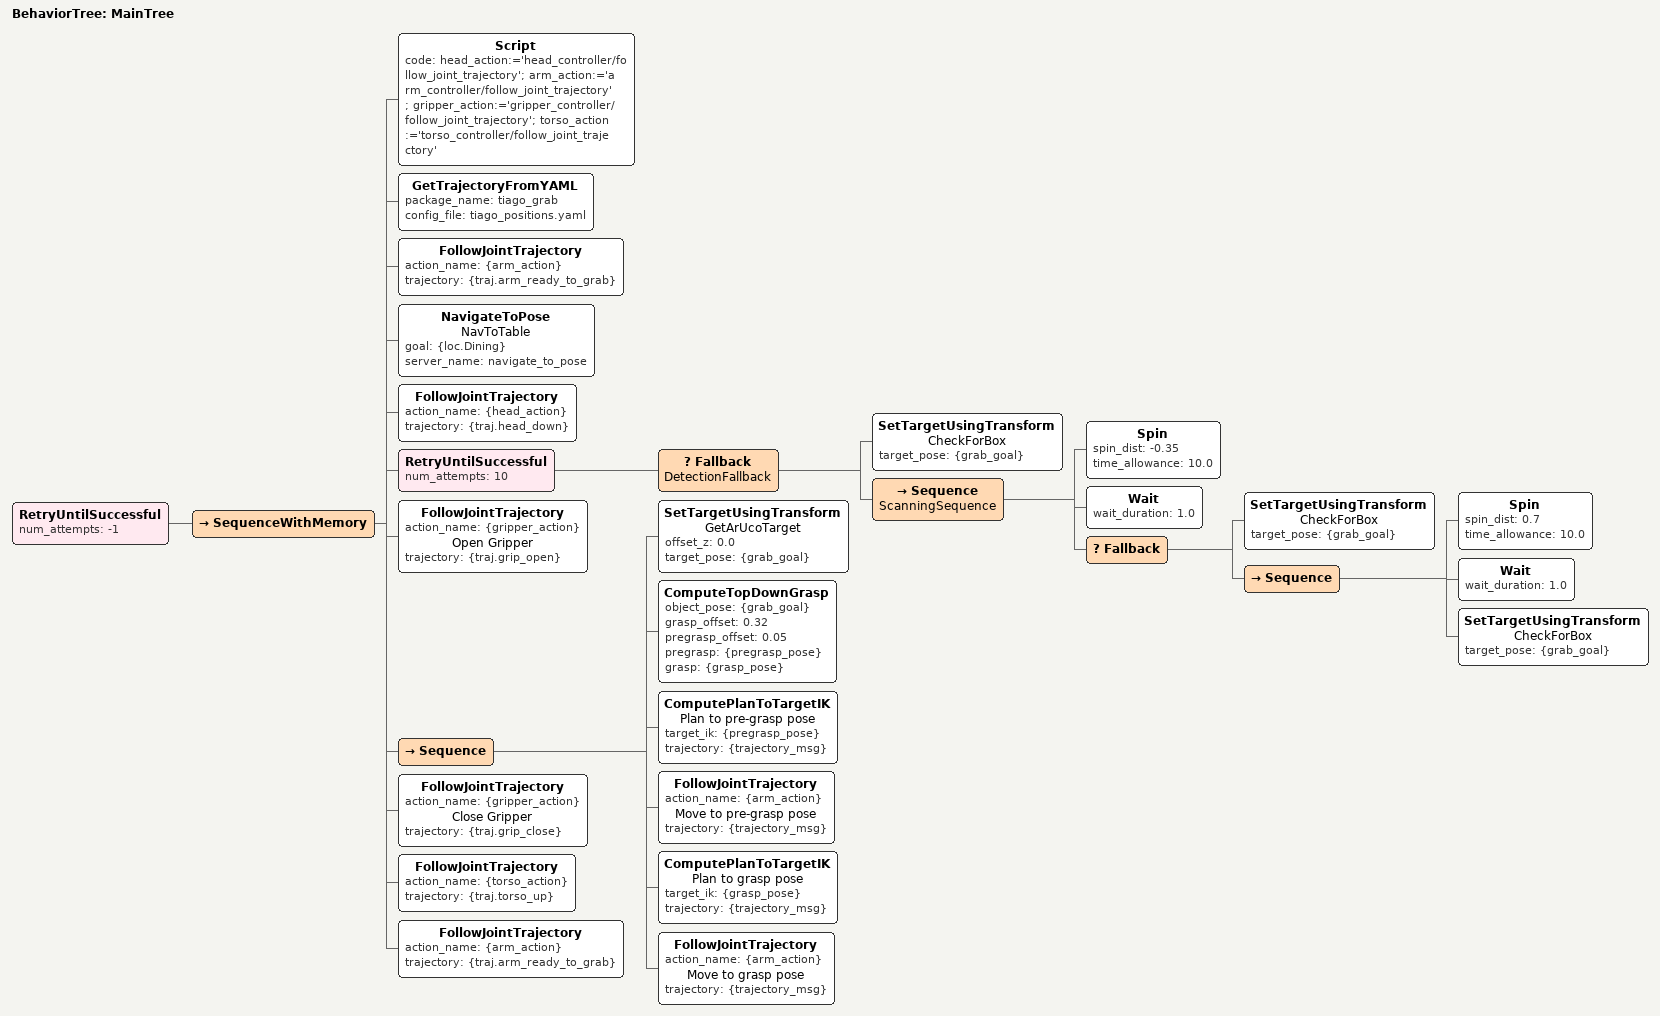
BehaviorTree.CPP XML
<root BTCPP_format="4">
  <BehaviorTree ID="MainTree">
    <RetryUntilSuccessful num_attempts="-1">
      <SequenceWithMemory>
        <Script code=" head_action:='head_controller/follow_joint_trajectory'; arm_action:='arm_controller/follow_joint_trajectory'; gripper_action:='gripper_controller/follow_joint_trajectory'; torso_action:='torso_controller/follow_joint_trajectory' "/>
        <GetTrajectoryFromYAML package_name="tiago_grab" config_file="tiago_positions.yaml"/>

        <!-- Move arm -->
        <FollowJointTrajectory action_name="{arm_action}" trajectory="{traj.arm_ready_to_grab}"/>

        <!-- Navigate -->
        <NavigateToPose name="NavToTable" goal="{loc.Dining}" server_name="navigate_to_pose"/>

        <!-- Move head -->
        <FollowJointTrajectory action_name="{head_action}" trajectory="{traj.head_down}"/>

        <!-- Spin Search-->
        <RetryUntilSuccessful num_attempts="10">
          <Fallback name="DetectionFallback">
            <SetTargetUsingTransform name="CheckForBox" target_pose="{grab_goal}" />

            <Sequence name="ScanningSequence">
              <Spin spin_dist="-0.35" time_allowance="10.0"/>
              <Wait wait_duration="1.0"/>

              <Fallback>
                <SetTargetUsingTransform name="CheckForBox" target_pose="{grab_goal}" />
                <Sequence>
                  <Spin spin_dist="0.7" time_allowance="10.0"/>
                  <Wait wait_duration="1.0"/>
                  <SetTargetUsingTransform name="CheckForBox" target_pose="{grab_goal}" />
                </Sequence>
              </Fallback>
            </Sequence>
          </Fallback>
        </RetryUntilSuccessful>

        <!-- Pick Object -->
        <FollowJointTrajectory action_name="{gripper_action}" name="Open Gripper" trajectory="{traj.grip_open}"/>
        <Sequence>
          <SetTargetUsingTransform name="GetArUcoTarget" offset_z="0.0" target_pose="{grab_goal}"/>
          <ComputeTopDownGrasp object_pose="{grab_goal}" grasp_offset="0.32" pregrasp_offset="0.05" pregrasp="{pregrasp_pose}" grasp="{grasp_pose}"/>

          <ComputePlanToTargetIK name="Plan to pre-grasp pose" target_ik="{pregrasp_pose}" trajectory="{trajectory_msg}"/>
          <FollowJointTrajectory action_name="{arm_action}" name="Move to pre-grasp pose" trajectory="{trajectory_msg}"/>

          <ComputePlanToTargetIK name="Plan to grasp pose" target_ik="{grasp_pose}" trajectory="{trajectory_msg}"/>
          <FollowJointTrajectory action_name="{arm_action}" name="Move to grasp pose" trajectory="{trajectory_msg}"/>
        </Sequence>
        <FollowJointTrajectory action_name="{gripper_action}" name="Close Gripper" trajectory="{traj.grip_close}"/>

        <FollowJointTrajectory action_name="{torso_action}" trajectory="{traj.torso_up}"/>
        <FollowJointTrajectory action_name="{arm_action}" trajectory="{traj.arm_ready_to_grab}"/>
      </SequenceWithMemory>
    </RetryUntilSuccessful>
  </BehaviorTree>
</root>
